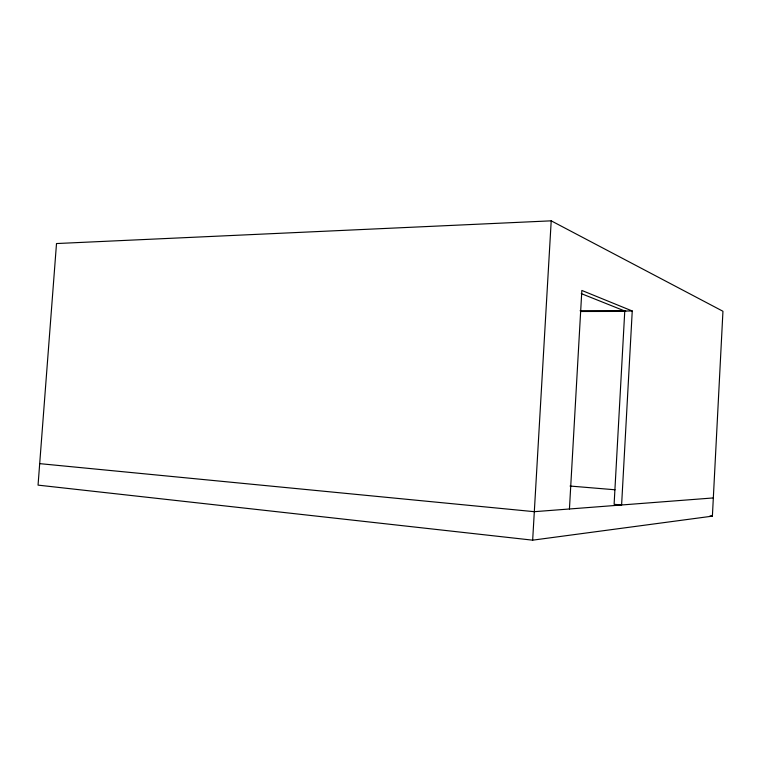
<?xml version="1.0" encoding="UTF-8"?>
<svg xmlns="http://www.w3.org/2000/svg" width="761" height="761" viewBox="0 0 761 761"><rect width="100%" height="100%" fill="white"/><g stroke="black" fill="none" stroke-linecap="round" stroke-linejoin="round"><path stroke-width="1.14" d="M712.391 516.139L722.95 311.268L551.211 220.833L56.504 243.549L38.05 485.128L532.662 540.167L712.391 516.139L710.032 515.92M581.242 293.594L624.771 311.002L614.108 504.305L621.604 504.981L632.248 310.992L581.842 290.445L569.437 508.995M532.662 540.167L551.211 220.833M713.333 497.932L534.317 511.687L39.696 463.639M580.082 310.764L625.181 310.678M624.771 311.002L632.248 310.992M580.691 311.496L625.742 311.42M570.046 486.041L615.002 489.77"/></g></svg>
